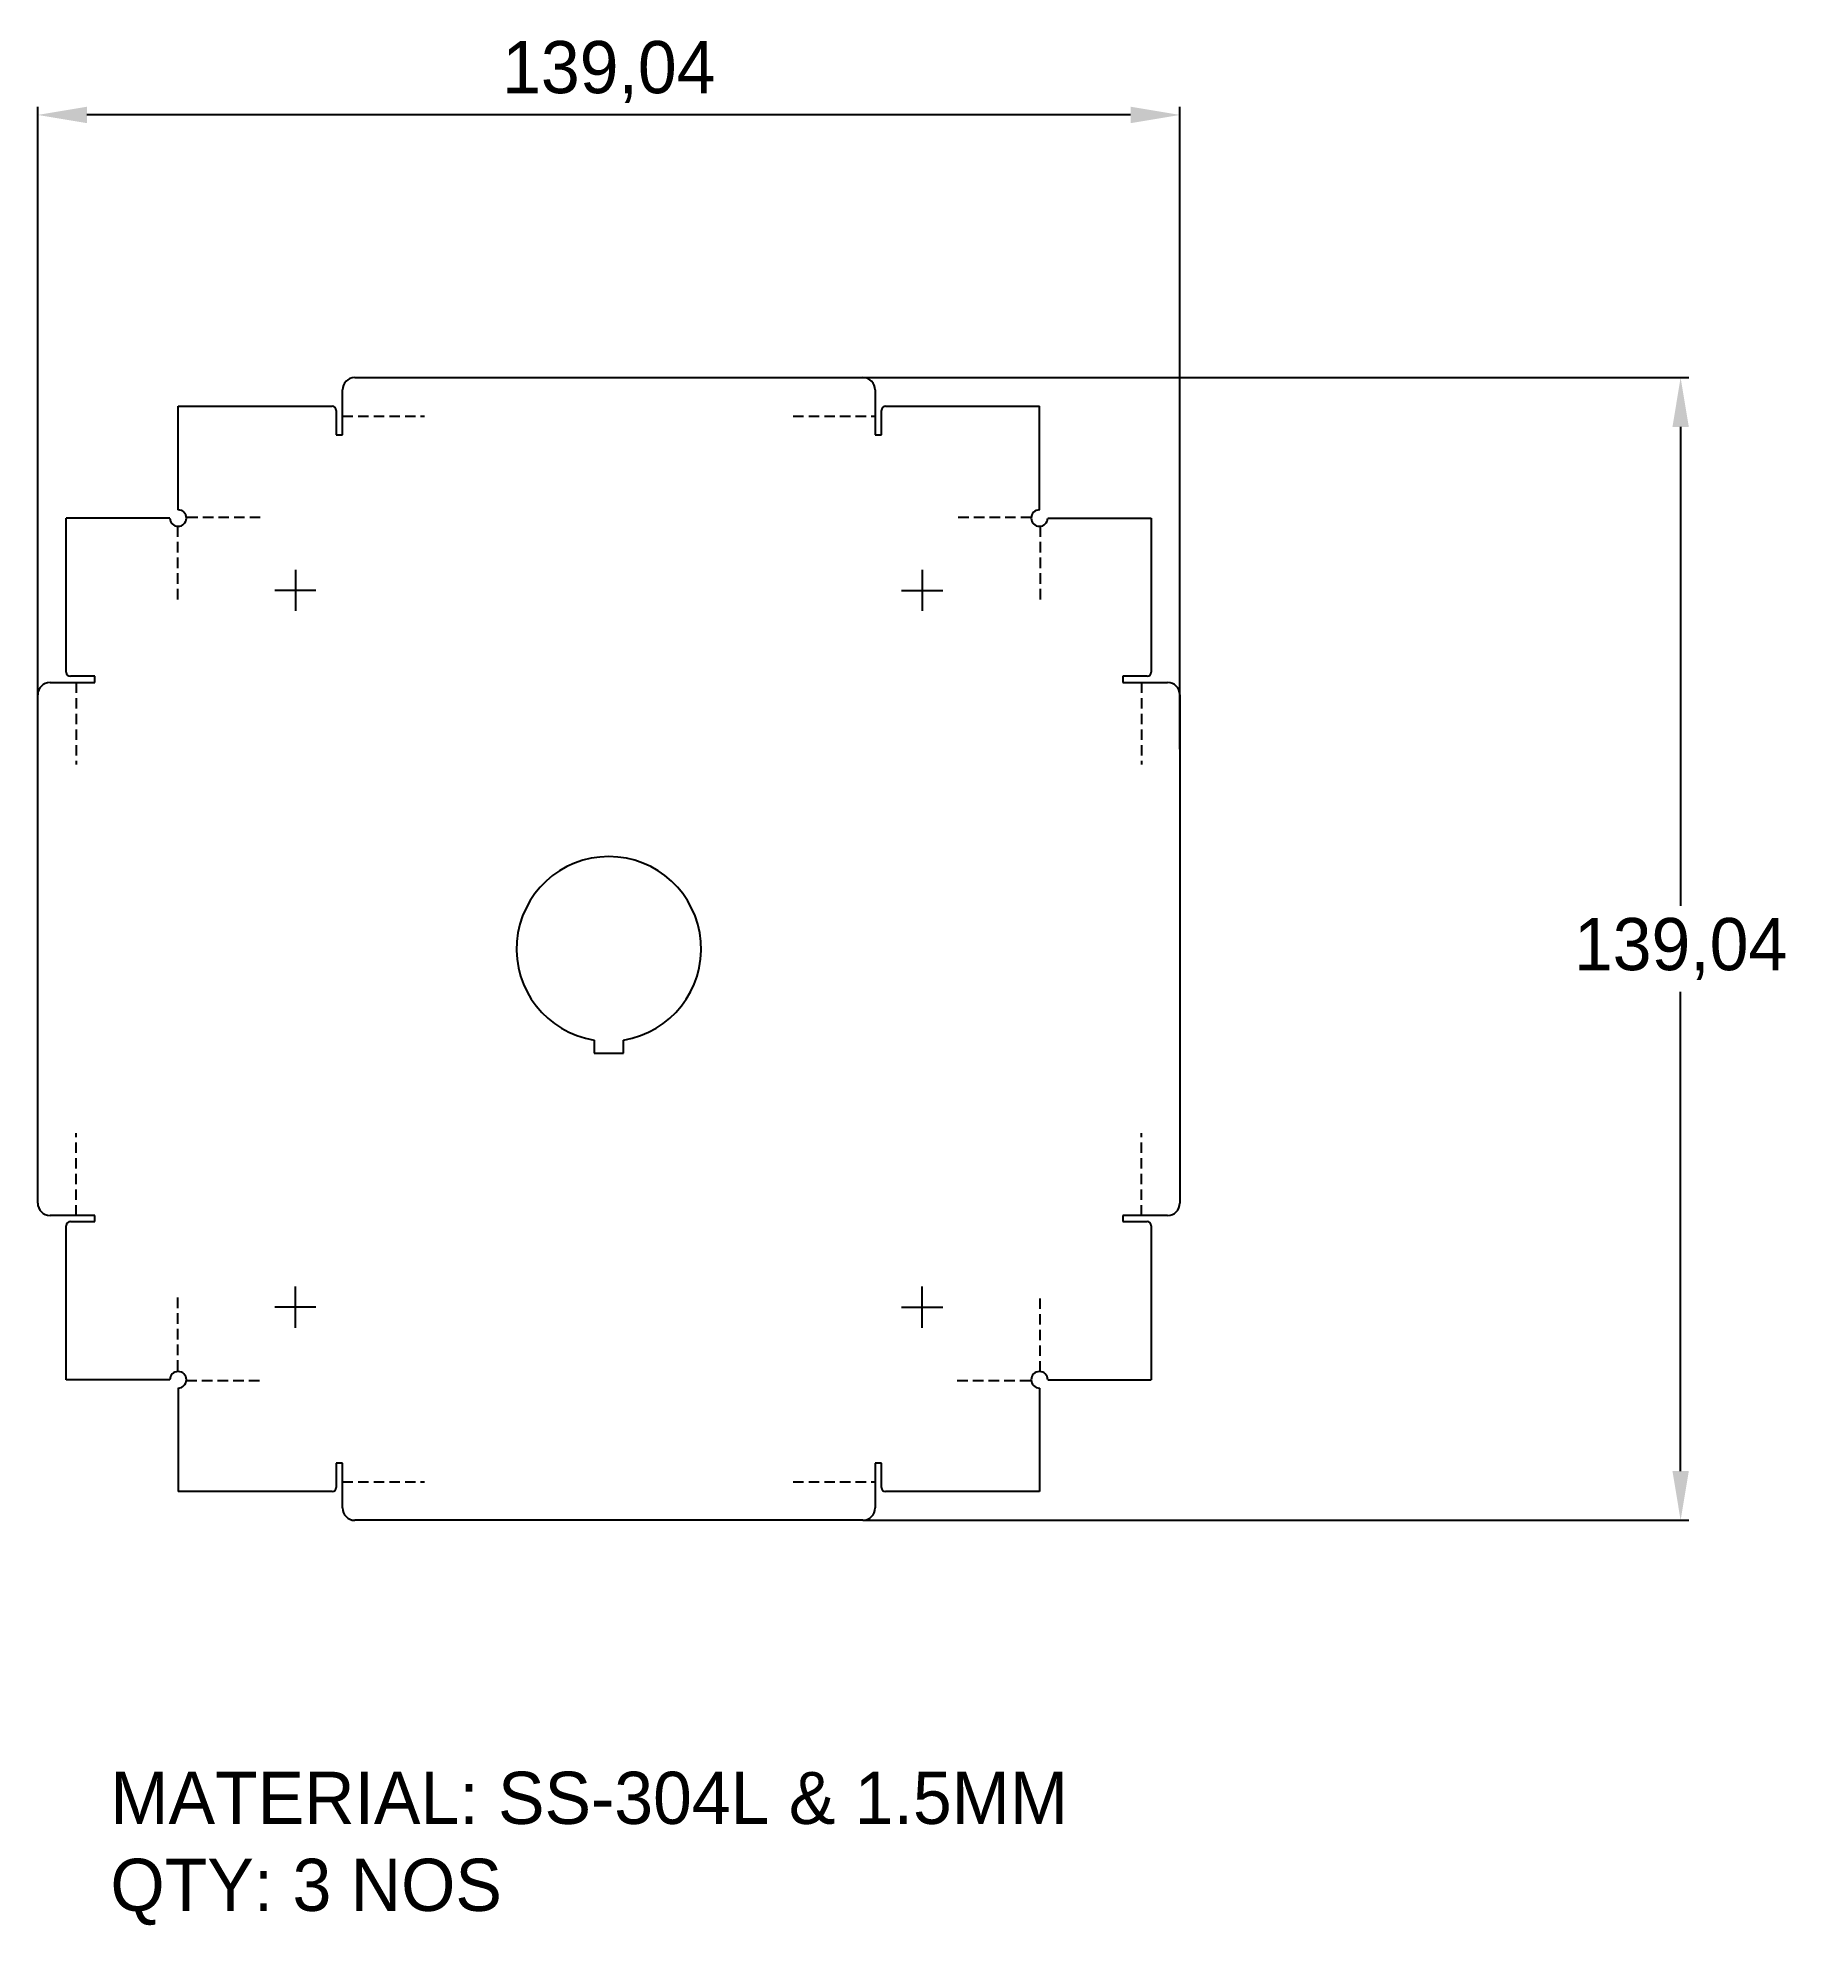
# Model space of a CAD drawing. Header units: millimetres. Extents: x -70 to 144, y -119 to 111.
import ezdxf

# ---------------------------------------------------------------- set-up
doc = ezdxf.new("R2010")
doc.units = ezdxf.units.MM
doc.header["$PDSIZE"] = -1
doc.linetypes.add('HIDDEN', pattern=[1.905, 1.27, -0.635])
doc.dimstyles.new('ISO-25', dxfattribs={"dimtxt": 2.5, "dimasz": 2.5, "dimexe": 1.25, "dimexo": 0.625, "dimtad": 1, "dimtxsty": 'Standard', "dimcen": 2.5, "dimadec": 0, "dimazin": 0, "dimtfac": 1, "dimtmove": 0, "dimatfit": 3, "dimfxl": 1, "dimarcsym": 0})

# ---------------------------------------------------------------- blocks, each defined once
blk = doc.blocks.new('*D1')
at = {"color": 0, "lineweight": -2}
for p, q in [((30.93, 69.52), (131.48, 69.52)), ((130.48, 63.53), (130.48, 5.23)), ((130.48, -63.53), (130.48, -5.23)), ((30.93, -69.52), (131.48, -69.52))]:
    blk.add_line(p, q, dxfattribs=at)
at = {"color": 0}
for points in [[(129.49, 63.53), (131.48, 63.53), (130.48, 69.52)], [(129.49, -63.53), (131.48, -63.53), (130.48, -69.52)]]:
    blk.add_solid(points, dxfattribs=at)
at = {"layer": 'Defpoints', "color": 0}
for p in [(30.93, 69.52), (30.93, -69.52), (130.48, -69.52)]:
    blk.add_point(p, dxfattribs=at)
at = {"color": 0, "insert": (130.48, 0), "char_height": 6.35, "attachment_point": 5}
blk.add_mtext('139,04', dxfattribs=at)
blk = doc.blocks.new('*D2')
at = {"color": 0, "lineweight": -2}
for p, q in [((-69.52, 24.31), (-69.52, 102.48)), ((63.53, 101.49), (-63.53, 101.49)), ((69.52, 24.31), (69.52, 102.48))]:
    blk.add_line(p, q, dxfattribs=at)
at = {"color": 0}
for points in [[(-63.53, 102.49), (-63.53, 100.49), (-69.52, 101.49)], [(63.53, 102.49), (63.53, 100.49), (69.52, 101.49)]]:
    blk.add_solid(points, dxfattribs=at)
at = {"layer": 'Defpoints', "color": 0}
for p in [(-69.52, 101.49), (-69.52, 24.31), (69.52, 24.31)]:
    blk.add_point(p, dxfattribs=at)
at = {"color": 0, "insert": (0, 106.72), "char_height": 6.35, "attachment_point": 5}
blk.add_mtext('139,04', dxfattribs=at)

msp = doc.modelspace()

# ---------------------------------------------------------------- linework, layer by layer
at = {"color": 7, "linetype": 'Continuous', "lineweight": 25}
for p, q in [((-30.93, 69.522), (30.93, 69.522)), ((-32.43, 62.577), (-32.43, 68.022)), ((32.43, 68.022), (32.43, 62.577)), ((-52.429, 66.042), (-33.68, 66.042)), ((-52.429, 53.429), (-52.429, 66.042)), ((-33.18, 65.542), (-33.18, 62.577)), ((33.18, 62.577), (33.18, 65.542)), ((33.68, 66.042), (52.429, 66.042)), ((52.429, 53.429), (52.429, 66.042)), ((-33.18, 62.577), (-32.43, 62.577)), ((32.43, 62.577), (33.18, 62.577)), ((-66.042, 33.68), (-66.042, 52.429)), ((-53.429, 52.429), (-66.042, 52.429)), ((53.429, 52.429), (66.042, 52.429)), ((66.042, 52.429), (66.042, 33.68)), ((-68.022, 32.43), (-62.577, 32.43)), ((-62.577, 33.18), (-65.542, 33.18)), ((-62.577, 32.43), (-62.577, 33.18)), ((65.542, 33.18), (62.577, 33.18)), ((62.577, 33.18), (62.577, 32.43)), ((62.577, 32.43), (68.022, 32.43)), ((-69.522, -30.93), (-69.522, 30.93)), ((69.522, 30.93), (69.522, -30.93)), ((-1.79, -11.097), (-1.79, -12.7)), ((1.79, -12.7), (1.79, -11.097)), ((-1.79, -12.7), (1.79, -12.7)), ((-62.577, -32.43), (-68.022, -32.43)), ((-66.042, -52.429), (-66.042, -33.68)), ((-65.542, -33.18), (-62.577, -33.18)), ((-62.577, -33.18), (-62.577, -32.43)), ((68.022, -32.43), (62.577, -32.43)), ((62.577, -32.43), (62.577, -33.18)), ((62.577, -33.18), (65.542, -33.18)), ((66.042, -33.68), (66.042, -52.429)), ((-53.429, -52.429), (-66.042, -52.429)), ((53.429, -52.429), (66.042, -52.429)), ((-52.429, -53.429), (-52.429, -66.042)), ((52.429, -53.429), (52.429, -66.042)), ((-32.43, -62.577), (-33.18, -62.577)), ((-33.18, -62.577), (-33.18, -65.542)), ((-32.43, -68.022), (-32.43, -62.577)), ((33.18, -62.577), (32.43, -62.577)), ((32.43, -62.577), (32.43, -68.022)), ((33.18, -65.542), (33.18, -62.577)), ((-33.68, -66.042), (-52.429, -66.042)), ((52.429, -66.042), (33.68, -66.042)), ((30.93, -69.522), (-30.93, -69.522))]:
    msp.add_line(p, q, dxfattribs=at)
at = {"color": 6, "linetype": 'HIDDEN'}
for p, q in [((-32.43, 64.854), (-22.43, 64.854)), ((22.43, 64.854), (32.43, 64.854)), ((-52.521, 51.434), (-52.521, 42.429)), ((-42.429, 52.521), (-51.434, 52.521)), ((51.434, 52.521), (42.429, 52.521)), ((52.521, 51.434), (52.521, 42.429)), ((-64.854, 32.43), (-64.854, 22.43)), ((64.854, 32.43), (64.854, 22.43)), ((-64.854, -32.43), (-64.854, -22.43)), ((64.854, -32.43), (64.854, -22.43)), ((-52.521, -42.429), (-52.521, -51.434)), ((52.521, -51.434), (52.521, -42.429)), ((-51.434, -52.521), (-42.429, -52.521)), ((42.429, -52.521), (51.434, -52.521)), ((-32.43, -64.854), (-22.43, -64.854)), ((22.43, -64.854), (32.43, -64.854))]:
    msp.add_line(p, q, dxfattribs=at)
at = {"color": 3}
for p, q in [((-38.15, 46.134), (-38.15, 41.134)), ((38.15, 46.134), (38.15, 41.134)), ((-35.65, 43.634), (-40.65, 43.634)), ((35.65, 43.634), (40.65, 43.634)), ((-38.15, -46.088), (-38.15, -41.088)), ((38.15, -46.088), (38.15, -41.088)), ((-35.65, -43.588), (-40.65, -43.588)), ((35.65, -43.588), (40.65, -43.588))]:
    msp.add_line(p, q, dxfattribs=at)
at = {"color": 7, "linetype": 'Continuous', "lineweight": 25}
for centre, radius, start, end in [((-30.93, 68.022), 1.5, 90, 180), ((30.93, 68.022), 1.5, 0, 90), ((-33.68, 65.542), 0.5, 0, 90), ((33.68, 65.542), 0.5, 90, 180), ((-68.022, 30.93), 1.5, 90, 180), ((-65.542, 33.68), 0.5, 180, 270), ((65.542, 33.68), 0.5, 270, 0), ((68.022, 30.93), 1.5, 0, 90), ((0, 0), 11.24, 279.16352, 260.83648), ((-68.022, -30.93), 1.5, 180, 270), ((68.022, -30.93), 1.5, 270, 0), ((-65.542, -33.68), 0.5, 90, 180), ((65.542, -33.68), 0.5, 0, 90), ((-33.68, -65.542), 0.5, 270, 0), ((33.68, -65.542), 0.5, 180, 270), ((-30.93, -68.022), 1.5, 180, 270), ((30.93, -68.022), 1.5, 270, 0)]:
    msp.add_arc(centre, radius, start, end, dxfattribs=at)
for centre, start, end in [((-52.429, 52.429), 180, 90), ((52.429, 52.429), 90, 360), ((-52.429, -52.429), 270, 180), ((52.429, -52.429), 0, 270)]:
    msp.add_arc(centre, 1, start, end)

# ---------------------------------------------------------------- texts
at = {"insert": (-60.672, -100.127), "char_height": 6.35, "width": 160.13286, "attachment_point": 1}
msp.add_mtext('{MATERIAL: SS-304L & 1.5MM\\PQTY: 3 NOS}', dxfattribs=at)

# ---------------------------------------------------------------- dimensions: what is measured, and where the dimension line sits
dim = msp.add_linear_dim(base=(-69.522, 101.488), p1=(69.522, 24.309), p2=(-69.522, 24.309), dimstyle='ISO-25', override={"dimtxt": 6.35, "dimasz": 5.9944, "dimexe": 0.9906, "dimexo": 0, "dimgap": 1.524, "dimtih": 1, "dimtoh": 1, "dimzin": 1, "dimadec": 2, "dimtzin": 1})
dim.commit()
dim.dimension.update_dxf_attribs({"geometry": '*D2', "text_midpoint": (0, 106.716)})
dim = msp.add_linear_dim(base=(130.484, -69.522), p1=(30.93, 69.522), p2=(30.93, -69.522), angle=90, dimstyle='ISO-25', override={"dimtxt": 6.35, "dimasz": 5.9944, "dimexe": 0.9906, "dimexo": 0, "dimgap": 1.524, "dimtih": 1, "dimtoh": 1, "dimzin": 1, "dimadec": 2, "dimtzin": 1})
dim.commit()
dim.dimension.update_dxf_attribs({"geometry": '*D1', "text_midpoint": (130.484, 0)})

doc.saveas('drawing.dxf')
